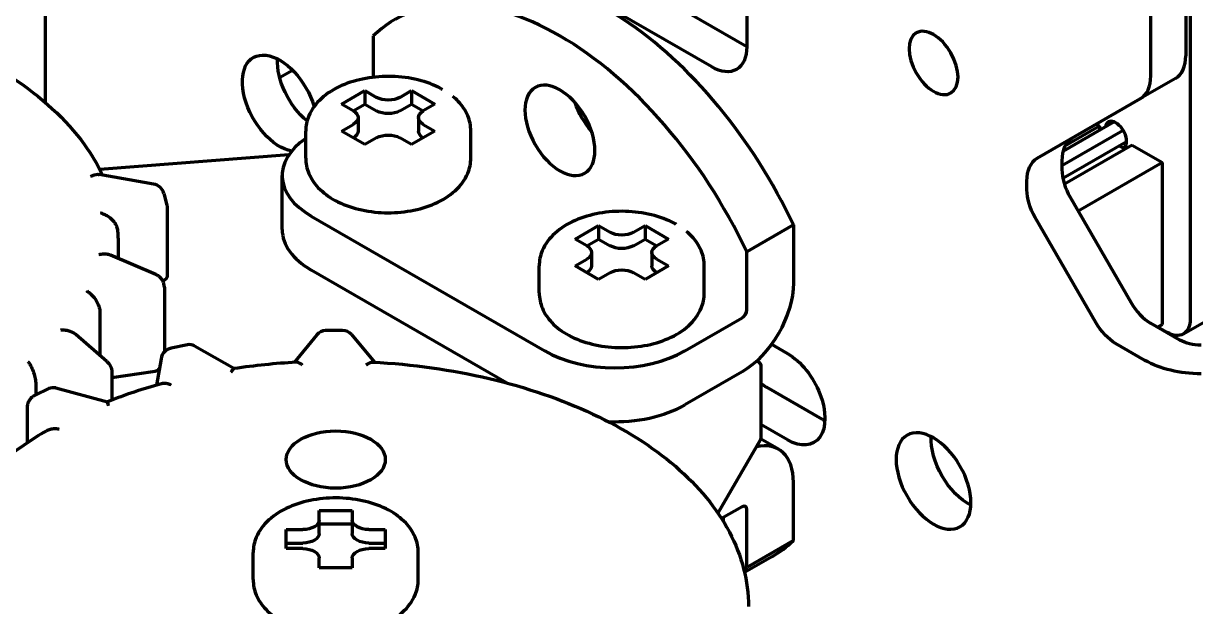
# Model space of a CAD drawing. Header units: millimetres. Extents: x 0 to 1189, y 0 to 841.
# Drawn here: x 623.66 to 659.15, y 342.44 to 360.09 of the extents above; entities that cross this region are included whole.
import ezdxf

# ---------------------------------------------------------------- set-up
doc = ezdxf.new("R2010")
doc.units = ezdxf.units.MM
doc.header["$LTSCALE"] = 0.75
doc.layers.add('Visible', color=7, linetype='Continuous', lineweight=70)

msp = doc.modelspace()

# ---------------------------------------------------------------- linework, layer by layer
at = {"layer": 'Visible', "extrusion": (0, 0.816497, 0.57735)}
for p, q in [((658.988, 371.965), (658.988, 351.145)), ((624.314, 369.697), (624.314, 357.705)), ((658.859, 363.656), (658.859, 359.115)), ((645.562, 359.387), (639.198, 363.061)), ((657.798, 358.503), (657.798, 363.043)), ((644.501, 358.775), (638.137, 362.449)), ((645.562, 361.836), (645.562, 359.387)), ((634.248, 359.713), (634.248, 358.461)), ((631.417, 358.451), (631.807, 358.676)), ((658.548, 358.428), (657.487, 357.816)), ((633.292, 357.65), (633.999, 358.058)), ((633.999, 358.058), (634.353, 357.854)), ((633.999, 358.058), (633.999, 357.65)), ((635.06, 357.854), (635.413, 358.058)), ((635.413, 358.058), (636.12, 357.65)), ((635.413, 358.058), (635.413, 357.65)), ((654.358, 356.009), (657.487, 357.816)), ((633.646, 357.446), (633.292, 357.65)), ((633.646, 357.446), (633.999, 357.65)), ((633.999, 357.65), (634.353, 357.446)), ((635.06, 357.446), (635.413, 357.65)), ((635.413, 357.65), (635.767, 357.446)), ((636.12, 357.65), (635.767, 357.446)), ((633.792, 357.241), (633.792, 356.833)), ((635.62, 357.241), (635.62, 356.833)), ((655.142, 356.224), (656.682, 357.113)), ((632.206, 356.017), (632.206, 356.833)), ((633.292, 356.833), (633.646, 357.037)), ((633.999, 356.425), (633.292, 356.833)), ((636.12, 356.833), (635.413, 356.425)), ((635.767, 357.037), (636.12, 356.833)), ((637.206, 356.017), (637.206, 356.833)), ((655.108, 355.796), (656.957, 356.863)), ((656.245, 356.983), (655.199, 356.379)), ((656.145, 357.041), (656.245, 356.983)), ((656.245, 356.983), (656.245, 356.861)), ((634.353, 356.629), (633.999, 356.425)), ((635.413, 356.425), (635.06, 356.629)), ((655.136, 355.404), (657.063, 356.517)), ((657.235, 356.412), (655.182, 355.226)), ((656.846, 356.391), (657.023, 356.289)), ((657.235, 356.412), (658.154, 355.881)), ((631.698, 356.114), (625.968, 355.673)), ((655.108, 355.935), (655.108, 355.669)), ((658.154, 355.881), (655.602, 354.407)), ((658.154, 350.982), (658.154, 355.881)), ((627.6, 355.23), (625.951, 355.521)), ((631.494, 353.853), (631.494, 355.486)), ((654.047, 355.057), (654.047, 355.322)), ((627.906, 354.948), (627.999, 354.596)), ((655.356, 354.833), (657.192, 351.652)), ((628.014, 354.484), (628.014, 352.443)), ((632.373, 354.261), (639.444, 350.179)), ((640.363, 353.567), (641.07, 353.975)), ((641.07, 353.975), (641.424, 353.771)), ((641.07, 353.975), (641.07, 353.567)), ((642.131, 353.771), (642.484, 353.975)), ((642.484, 353.975), (643.192, 353.567)), ((642.484, 353.975), (642.484, 353.567)), ((646.976, 353.998), (645.562, 353.182)), ((646.976, 353.998), (646.976, 352.241)), ((656.132, 351.04), (654.295, 354.221)), ((640.717, 353.363), (640.363, 353.567)), ((640.717, 353.363), (641.07, 353.567)), ((641.07, 353.567), (641.424, 353.363)), ((642.131, 353.363), (642.484, 353.567)), ((642.484, 353.567), (642.838, 353.363)), ((643.192, 353.567), (642.838, 353.363)), ((626.523, 353.465), (626.523, 352.984)), ((645.562, 351.425), (645.562, 353.182)), ((627.67, 352.49), (626.296, 353.082)), ((640.363, 352.751), (640.717, 352.955)), ((640.863, 353.159), (640.863, 352.751)), ((642.692, 353.159), (642.692, 352.751)), ((642.838, 352.955), (643.192, 352.751)), ((638.291, 349.211), (632.373, 352.628)), ((639.277, 351.934), (639.277, 352.751)), ((641.07, 352.342), (640.363, 352.751)), ((641.424, 352.547), (641.07, 352.342)), ((642.484, 352.342), (642.131, 352.547)), ((643.192, 352.751), (642.484, 352.342)), ((644.277, 351.934), (644.277, 352.751)), ((627.883, 352.3), (627.879, 352.298)), ((627.926, 352.109), (627.926, 350.147)), ((625.973, 351.348), (625.973, 350.045)), ((643.687, 350.179), (645.42, 351.18)), ((658.784, 350.693), (659.915, 351.346)), ((633.325, 350.795), (632.809, 350.794)), ((658.682, 350.506), (657.792, 351.019)), ((658.154, 350.982), (658.005, 350.896)), ((658.29, 350.742), (658.014, 350.901)), ((626.181, 349.864), (625.245, 350.679)), ((628.623, 350.365), (628.132, 350.262)), ((632.543, 350.668), (631.856, 349.833)), ((633.59, 350.672), (634.288, 349.838)), ((646.309, 350.382), (646.799, 350.099)), ((657.621, 349.893), (656.732, 350.407)), ((628.838, 350.332), (630.048, 349.646)), ((627.826, 349.945), (627.687, 349.142)), ((645.871, 349.884), (645.891, 349.872)), ((645.991, 349.698), (645.991, 347.576)), ((627.581, 349.547), (626.334, 349.361)), ((626.334, 349.538), (626.334, 348.695)), ((645.42, 349.547), (643.687, 348.546)), ((624.429, 349.038), (624.012, 348.839)), ((624.034, 349.143), (624.034, 348.85)), ((624.637, 349.058), (626.2, 348.642)), ((647.86, 348.099), (646.164, 349.078)), ((623.769, 348.462), (623.769, 347.396)), ((646.799, 347.486), (645.991, 347.953)), ((646.52, 347.206), (645.982, 347.517)), ((645.964, 347.476), (644.69, 345.268)), ((646.976, 344.442), (646.976, 346.199)), ((645.42, 345.464), (644.798, 345.105)), ((645.562, 343.626), (645.562, 345.383)), ((632.615, 345.061), (632.615, 345.35)), ((632.615, 345.35), (633.615, 345.35)), ((632.615, 344.653), (632.615, 345.061)), ((633.615, 345.35), (633.615, 345.061)), ((633.615, 345.061), (633.615, 344.653)), ((644.845, 345.132), (644.845, 345.031)), ((631.615, 344.195), (631.615, 344.772)), ((631.615, 344.772), (632.115, 344.772)), ((632.615, 344.941), (633.615, 344.941)), ((634.115, 344.772), (634.615, 344.772)), ((634.615, 344.772), (634.615, 344.195)), ((631.615, 344.364), (632.115, 344.364)), ((634.115, 344.364), (634.615, 344.364)), ((646.976, 344.442), (645.562, 343.626)), ((630.615, 343.259), (630.615, 344.075)), ((632.115, 344.195), (631.615, 344.195)), ((634.615, 344.195), (634.115, 344.195)), ((635.615, 343.259), (635.615, 344.075)), ((632.615, 343.618), (632.615, 343.906)), ((633.615, 343.618), (632.615, 343.618)), ((633.615, 343.906), (633.615, 343.618)), ((646.319, 343.947), (645.497, 343.472))]:
    msp.add_line(p, q, dxfattribs=at)
at = {"layer": 'Visible'}
for centre, radius, start, end in [((627.536, 354.852), 0.383, 14.3902, 80.3474), ((632.809, 350.45), 0.344, 89.9958, 140.6499), ((633.326, 350.452), 0.343, 39.8556, 90.2306), ((628.686, 350.064), 0.307, 60.462, 101.8358), ((628.209, 349.881), 0.389, 101.4103, 170.6037), ((633.074, 329.237), 20.632, 93.2308, 98.4593), ((624.559, 348.765), 0.303, 75.1101, 115.5785), ((632.141, 333.397), 16.363, 105.2522, 111.2907), ((629.62, 338.635), 10.535, 120.0668, 127.8697)]:
    msp.add_arc(centre, radius, start, end, dxfattribs=at)
at = {"layer": 'Visible', "extrusion": (-1e-16, 1e-16, -1)}
for centre, radius, start, end in [((-627.576, 354.483), 0.438, 165.1566, 179.9054), ((-622.016, 353.465), 4.508, 175.3779, 179.9981)]:
    msp.add_arc(centre, radius, start, end, dxfattribs=at)
at = {"layer": 'Visible', "extrusion": (-2e-16, 1e-16, -1)}
for centre, radius, start, end in [((-625.902, 349.533), 0.432, 130.183, 179.4362), ((-645.791, 347.576), 0.2, 180, 210)]:
    msp.add_arc(centre, radius, start, end, dxfattribs=at)
at = {"layer": 'Visible', "extrusion": (-3e-16, 0, -1)}
msp.add_arc((-645.791, 349.698), 0.2, 120, 180, dxfattribs=at)
at = {"layer": 'Visible'}
for centre, major_axis, start_param, end_param in [((641.319, 352.365), (-5, 8.66), 4.570492, 6.283185), ((639.905, 351.549), (-5, 8.66), 4.570492, 6.425082), ((657.798, 359.727), (-0.75, 1.299), 3.141593, 3.926991), ((656.737, 359.115), (-0.75, 1.299), 3.141593, 3.926991), ((656.74, 356.712), (-0.229, 0.396), 3.157837, 6.887666), ((634.494, 355.486), (3, 0), 2.438154, 3.926991), ((656.168, 355.322), (-0.75, 1.299), 0, 0.785398), ((655.956, 355.18), (-0.6, 1.039), 0.785398, 1.570796), ((634.494, 353.853), (-3, 0), 0, 0.785398), ((645.42, 351.343), (0.1, 0.173), 3.926991, 5.497787), ((657.792, 351.999), (-0.6, 1.039), 1.570796, 2.356194), ((641.565, 351.403), (-3, 0), 0.785398, 2.356194), ((641.565, 349.77), (3, 0), 4.644115, 5.497787), ((645.42, 345.301), (1.1, 1.905), -0.785398, 0.506407), ((645.42, 345.301), (0.1, 0.173), -0.785398, 0.785398), ((641.319, 352.607), (-5, 8.66), 3.141593, 3.28349), ((639.905, 351.791), (-5, 8.66), 3.264163, 3.28349)]:
    msp.add_ellipse(centre, major_axis=major_axis, ratio=0.57735, start_param=start_param, end_param=end_param, dxfattribs=at)
at = {"layer": 'Visible', "extrusion": (-1e-16, -2e-16, -1)}
msp.add_ellipse((651.218, 358.897), major_axis=(-0.525, 0.909), ratio=0.57735, dxfattribs=at)
at = {"layer": 'Visible', "extrusion": (-4e-16, -4e-16, -1)}
msp.add_ellipse((644.501, 359.999), major_axis=(-0.75, 1.299), ratio=0.57735, start_param=2.356194, end_param=3.926991, dxfattribs=at)
at = {"layer": 'Visible', "extrusion": (-3e-16, -2e-16, -1)}
for centre, major_axis, start_param, end_param in [((631.419, 357.672), (-0.8, 1.386), 3.601376, 8.239393), ((655.108, 354.71), (-0.75, 1.299), -0.785398, 0), ((659.318, 350.873), (2.4, 0), 1.570796, 2.356194)]:
    msp.add_ellipse(centre, major_axis=major_axis, ratio=0.57735, start_param=start_param, end_param=end_param, dxfattribs=at)
at = {"layer": 'Visible', "extrusion": (-4e-16, -3e-16, -1)}
msp.add_ellipse((632.48, 358.285), major_axis=(-0.8, 1.386), ratio=0.57735, start_param=4.134329, end_param=5.558483, dxfattribs=at)
at = {"layer": 'Visible', "extrusion": (-2e-16, -2e-16, -1)}
msp.add_ellipse((639.905, 356.856), major_axis=(-0.75, 1.299), ratio=0.57735, dxfattribs=at)
at = {"layer": 'Visible', "extrusion": (-1e-16, -2e-16, -1)}
for centre, major_axis, start_param, end_param in [((634.706, 358.058), (-0.5, 0), 3.926991, 5.497787), ((633.292, 357.241), (-0.5, 0), 2.356194, 3.926991), ((634.706, 357.65), (-0.5, 0), 3.926991, 5.497787), ((636.12, 357.241), (-0.5, 0), -0.785398, 0.785398), ((636.12, 356.833), (-0.5, 0), -0.785398, 0), ((634.706, 356.425), (-0.5, 0), 0.785398, 2.356194), ((641.777, 353.975), (-0.5, 0), 3.926991, 5.497787), ((641.777, 353.567), (-0.5, 0), 3.926991, 5.497787), ((641.777, 352.342), (-0.5, 0), 0.785398, 2.356194), ((646.799, 348.793), (-0.8, 1.386), 0.785398, 3.926991), ((646.164, 350.384), (-0.8, 1.386), 3.926991, 4.08028)]:
    msp.add_ellipse(centre, major_axis=major_axis, ratio=0.57735, start_param=start_param, end_param=end_param, dxfattribs=at)
at = {"layer": 'Visible', "extrusion": (-2e-16, 0, -1)}
msp.add_ellipse((641.319, 357.672), major_axis=(-0.75, 1.299), ratio=0.57735, start_param=4.372552, end_param=5.052226, dxfattribs=at)
at = {"layer": 'Visible', "extrusion": (-2e-16, -2e-16, -1)}
for centre, major_axis, start_param, end_param in [((633.292, 356.833), (-0.5, 0), 3.141593, 3.926991), ((658.29, 351.548), (-0.494, 0.855), 2.356194, 3.926991), ((656.732, 351.386), (-0.6, 1.039), 3.926991, 4.712389)]:
    msp.add_ellipse(centre, major_axis=major_axis, ratio=0.57735, start_param=start_param, end_param=end_param, dxfattribs=at)
at = {"layer": 'Visible', "extrusion": (-2e-16, -1e-16, -1)}
for centre, major_axis, start_param, end_param in [((654.895, 354.567), (-0.6, 1.039), 4.712389, 5.497787), ((627.506, 349.715), (-0.3, 0), 3.619751, 4.458687), ((647.86, 349.405), (-0.8, 1.386), 3.866295, 3.926991), ((632.115, 345.061), (0.5, 0), 0, 1.570796), ((632.115, 344.653), (0.5, 0), 0, 1.570796), ((634.115, 343.906), (0.5, 0), 3.141593, 4.712389)]:
    msp.add_ellipse(centre, major_axis=major_axis, ratio=0.57735, start_param=start_param, end_param=end_param, dxfattribs=at)
at = {"layer": 'Visible', "extrusion": (-1e-16, -1e-16, -1)}
for centre, major_axis, start_param, end_param in [((640.363, 353.159), (-0.5, 0), 2.356194, 3.926991), ((643.192, 353.159), (-0.5, 0), -0.785398, 0.785398), ((643.192, 352.751), (-0.5, 0), -0.785398, 0), ((659.318, 350.873), (0.9, 0), 1.570796, 2.356194), ((652.279, 346.854), (-0.8, 1.386), 3.866295, 5.558483)]:
    msp.add_ellipse(centre, major_axis=major_axis, ratio=0.57735, start_param=start_param, end_param=end_param, dxfattribs=at)
at = {"layer": 'Visible', "extrusion": (-1e-16, -3e-16, -1)}
msp.add_ellipse((640.363, 352.751), major_axis=(-0.5, 0), ratio=0.57735, start_param=3.141593, end_param=3.926991, dxfattribs=at)
at = {"layer": 'Visible', "extrusion": (-2e-16, -3e-16, -1)}
for centre, major_axis, start_param, end_param in [((627.714, 352.443), (-0.3, 0), 3.141593, 4.114377), ((634.115, 344.653), (0.5, 0), 1.570796, 3.141593)]:
    msp.add_ellipse(centre, major_axis=major_axis, ratio=0.57735, start_param=start_param, end_param=end_param, dxfattribs=at)
at = {"layer": 'Visible', "extrusion": (-3e-16, -1e-16, -1)}
msp.add_ellipse((645.42, 351.343), major_axis=(1.1, 1.905), ratio=0.57735, start_param=0.785398, end_param=2.356194, dxfattribs=at)
at = {"layer": 'Visible', "extrusion": (-5e-16, -3e-16, -1)}
msp.add_ellipse((651.218, 346.241), major_axis=(-0.8, 1.386), ratio=0.57735, dxfattribs=at)
at = {"layer": 'Visible'}
msp.add_ellipse((633.115, 346.892), major_axis=(1.5, 0), ratio=0.57735, dxfattribs=at)
at = {"layer": 'Visible', "extrusion": (-1e-16, -4e-16, -1)}
for centre, start_param, end_param in [((634.115, 345.061), 1.570796, 3.141593), ((632.115, 343.906), -1.570796, 0)]:
    msp.add_ellipse(centre, major_axis=(0.5, 0), ratio=0.57735, start_param=start_param, end_param=end_param, dxfattribs=at)
at = {"layer": 'Visible'}
for points, knots in [([(603.115, 357.116), (603.711, 357.749), (604.457, 358.321), (606.288, 359.371), (607.405, 359.828), (609.82, 360.51), (611.118, 360.735), (613.764, 360.933), (615.112, 360.907), (617.727, 360.607), (618.994, 360.333), (621.326, 359.56), (622.389, 359.06), (624.2, 357.875), (624.95, 357.189), (625.715, 356.134), (625.901, 355.823), (626.052, 355.503)], [2.068528, 2.068528, 2.068528, 2.068528, 2.359802, 2.359802, 2.686577, 2.686577, 3.012601, 3.012601, 3.337754, 3.337754, 3.663014, 3.663014, 3.989288, 3.989288, 4.315788, 4.315788, 4.445964, 4.445964, 4.445964, 4.445964]), ([(636.353, 358.092), (636.34, 358.1), (636.326, 358.108), (636.097, 358.232), (635.858, 358.32), (635.351, 358.444), (635.085, 358.479), (634.55, 358.494), (634.283, 358.474), (633.767, 358.382), (633.519, 358.309), (633.063, 358.108), (632.855, 357.98), (632.517, 357.672), (632.383, 357.496), (632.239, 357.148), (632.206, 356.991), (632.206, 356.833)], [4.721939, 4.721939, 4.721939, 4.721939, 4.744378, 4.744378, 5.097524, 5.097524, 5.449712, 5.449712, 5.798414, 5.798414, 6.149179, 6.149179, 6.503865, 6.503865, 6.834102, 6.834102, 7.068583, 7.068583, 7.068583, 7.068583]), ([(632.206, 356.017), (632.206, 355.857), (632.24, 355.697), (632.369, 355.391), (632.468, 355.247), (632.731, 354.967), (632.906, 354.84), (633.315, 354.618), (633.555, 354.529), (634.061, 354.406), (634.328, 354.371), (634.862, 354.356), (635.129, 354.376), (635.645, 354.468), (635.893, 354.541), (636.35, 354.742), (636.558, 354.87), (636.895, 355.177), (637.03, 355.354), (637.173, 355.701), (637.206, 355.859), (637.206, 356.017)], [0.785398, 0.785398, 0.785398, 0.785398, 1.022937, 1.022937, 1.284473, 1.284473, 1.602785, 1.602785, 1.955932, 1.955932, 2.30812, 2.30812, 2.656822, 2.656822, 3.007586, 3.007586, 3.362273, 3.362273, 3.692509, 3.692509, 3.926991, 3.926991, 3.926991, 3.926991]), ([(625.702, 355.465), (625.703, 355.466), (625.704, 355.466), (625.739, 355.485), (625.774, 355.499), (625.84, 355.519), (625.872, 355.524), (625.919, 355.525), (625.936, 355.523), (625.951, 355.521)], [-0.16942043, -0.16942043, -0.16942043, -0.16942043, -0.16905579, -0.16905579, -0.15495247, -0.15495247, -0.14106674, -0.14106674, -0.1333244, -0.1333244, -0.1333244, -0.1333244]), ([(643.424, 354.01), (643.411, 354.018), (643.397, 354.025), (643.169, 354.149), (642.929, 354.238), (642.422, 354.362), (642.156, 354.396), (641.622, 354.411), (641.354, 354.392), (640.838, 354.299), (640.59, 354.226), (640.134, 354.026), (639.926, 353.897), (639.588, 353.59), (639.454, 353.413), (639.31, 353.066), (639.277, 352.909), (639.277, 352.751)], [4.721939, 4.721939, 4.721939, 4.721939, 4.744378, 4.744378, 5.097524, 5.097524, 5.449712, 5.449712, 5.798414, 5.798414, 6.149179, 6.149179, 6.503865, 6.503865, 6.834102, 6.834102, 7.068583, 7.068583, 7.068583, 7.068583]), ([(625.948, 353.096), (625.949, 353.096), (625.95, 353.096), (625.994, 353.107), (626.037, 353.114), (626.121, 353.118), (626.161, 353.116), (626.234, 353.104), (626.266, 353.095), (626.296, 353.082)], [-0.16942043, -0.16942043, -0.16942043, -0.16942043, -0.16905579, -0.16905579, -0.15495247, -0.15495247, -0.14106673, -0.14106673, -0.12859849, -0.12859849, -0.12859849, -0.12859849]), ([(639.277, 351.934), (639.277, 351.774), (639.311, 351.615), (639.44, 351.309), (639.539, 351.164), (639.803, 350.885), (639.977, 350.757), (640.386, 350.536), (640.626, 350.447), (641.132, 350.323), (641.399, 350.288), (641.933, 350.274), (642.201, 350.293), (642.716, 350.385), (642.964, 350.458), (643.421, 350.659), (643.629, 350.787), (643.966, 351.095), (644.101, 351.272), (644.244, 351.619), (644.277, 351.776), (644.277, 351.934)], [0.785398, 0.785398, 0.785398, 0.785398, 1.022937, 1.022937, 1.284473, 1.284473, 1.602785, 1.602785, 1.955932, 1.955932, 2.30812, 2.30812, 2.656822, 2.656822, 3.007586, 3.007586, 3.362273, 3.362273, 3.692509, 3.692509, 3.926991, 3.926991, 3.926991, 3.926991]), ([(624.793, 350.817), (624.794, 350.818), (624.795, 350.818), (624.844, 350.819), (624.89, 350.817), (624.981, 350.804), (625.025, 350.793), (625.13, 350.757), (625.187, 350.726), (625.238, 350.684), (625.242, 350.682), (625.245, 350.679)], [-0.16942043, -0.16942043, -0.16942043, -0.16942043, -0.16905579, -0.16905579, -0.15495247, -0.15495247, -0.14106673, -0.14106673, -0.12015184, -0.12015184, -0.11867206, -0.11867206, -0.11867206, -0.11867206]), ([(629.952, 349.534), (629.953, 349.535), (629.953, 349.535), (629.965, 349.562), (629.977, 349.584), (630, 349.618), (630.012, 349.631), (630.028, 349.642), (630.034, 349.644), (630.039, 349.645)], [-0.00036465, -0.00036465, -0.00036465, -0.00036465, 0, 0, 0.01410331, 0.01410331, 0.02798905, 0.02798905, 0.03540798, 0.03540798, 0.03540798, 0.03540798]), ([(632.102, 349.754), (632.101, 349.755), (632.101, 349.755), (632.073, 349.778), (632.046, 349.796), (631.994, 349.822), (631.969, 349.831), (631.933, 349.837), (631.922, 349.837), (631.911, 349.836)], [-0.16942043, -0.16942043, -0.16942043, -0.16942043, -0.16905579, -0.16905579, -0.15495247, -0.15495247, -0.14106674, -0.14106674, -0.13436771, -0.13436771, -0.13436771, -0.13436771]), ([(634.045, 349.758), (634.046, 349.759), (634.047, 349.759), (634.074, 349.782), (634.1, 349.8), (634.152, 349.827), (634.177, 349.836), (634.212, 349.841), (634.223, 349.842), (634.234, 349.841)], [-0.00036465, -0.00036465, -0.00036465, -0.00036465, 0, 0, 0.01410331, 0.01410331, 0.02798905, 0.02798905, 0.03467086, 0.03467086, 0.03467086, 0.03467086]), ([(634.234, 349.841), (635.442, 349.777), (636.633, 349.61), (638.887, 349.08), (639.948, 348.717), (641.855, 347.821), (642.7, 347.288), (644.1, 346.085), (644.657, 345.415), (645.415, 343.978), (645.615, 343.211), (645.615, 342.442)], [4.803555, 4.803555, 4.803555, 4.803555, 5.099481, 5.099481, 5.395407, 5.395407, 5.691333, 5.691333, 5.987259, 5.987259, 6.283185, 6.283185, 6.283185, 6.283185]), ([(628.125, 349.151), (628.124, 349.152), (628.123, 349.152), (628.084, 349.168), (628.046, 349.18), (627.972, 349.194), (627.936, 349.196), (627.879, 349.192), (627.857, 349.189), (627.836, 349.183)], [-0.16942043, -0.16942043, -0.16942043, -0.16942043, -0.16905579, -0.16905579, -0.15495247, -0.15495247, -0.14106674, -0.14106674, -0.1318122, -0.1318122, -0.1318122, -0.1318122]), ([(624.012, 348.839), (623.987, 348.827), (623.962, 348.812), (623.914, 348.776), (623.891, 348.755), (623.849, 348.707), (623.83, 348.68), (623.8, 348.622), (623.788, 348.59), (623.773, 348.526), (623.769, 348.494), (623.769, 348.462)], [-0.8278931, -0.8278931, -0.8278931, -0.8278931, -0.6623145, -0.6623145, -0.4967359, -0.4967359, -0.3311573, -0.3311573, -0.1655786, -0.1655786, 0, 0, 0, 0]), ([(624.735, 347.809), (624.733, 347.809), (624.732, 347.81), (624.686, 347.817), (624.641, 347.82), (624.553, 347.818), (624.51, 347.812), (624.424, 347.792), (624.38, 347.775), (624.342, 347.752)], [-0.16942043, -0.16942043, -0.16942043, -0.16942043, -0.16905579, -0.16905579, -0.15495247, -0.15495247, -0.14106674, -0.14106674, -0.12508409, -0.12508409, -0.12508409, -0.12508409]), ([(635.615, 344.075), (635.615, 344.235), (635.581, 344.395), (635.453, 344.701), (635.354, 344.845), (635.09, 345.125), (634.916, 345.252), (634.506, 345.474), (634.267, 345.563), (633.76, 345.686), (633.494, 345.721), (632.959, 345.736), (632.692, 345.717), (632.176, 345.624), (631.928, 345.551), (631.472, 345.35), (631.264, 345.222), (630.926, 344.915), (630.792, 344.738), (630.648, 344.391), (630.615, 344.233), (630.615, 344.075)], [3.141593, 3.141593, 3.141593, 3.141593, 3.379131, 3.379131, 3.640667, 3.640667, 3.95898, 3.95898, 4.312126, 4.312126, 4.664314, 4.664314, 5.013016, 5.013016, 5.36378, 5.36378, 5.718467, 5.718467, 6.048703, 6.048703, 6.283185, 6.283185, 6.283185, 6.283185]), ([(630.615, 343.259), (630.615, 343.099), (630.649, 342.94), (630.778, 342.633), (630.877, 342.489), (631.141, 342.21), (631.315, 342.082), (631.724, 341.861), (631.964, 341.772), (632.47, 341.648), (632.737, 341.613), (633.271, 341.598), (633.539, 341.618), (634.054, 341.71), (634.302, 341.783), (634.759, 341.984), (634.967, 342.112), (635.304, 342.42), (635.439, 342.596), (635.582, 342.944), (635.615, 343.101), (635.615, 343.259)], [0, 0, 0, 0, 0.237538, 0.237538, 0.499074, 0.499074, 0.817387, 0.817387, 1.170534, 1.170534, 1.522722, 1.522722, 1.871423, 1.871423, 2.222188, 2.222188, 2.576874, 2.576874, 2.907111, 2.907111, 3.141593, 3.141593, 3.141593, 3.141593])]:
    msp.add_open_spline(points, degree=3, knots=knots, dxfattribs=at)
at = {"layer": 'Visible', "extrusion": (6.2736e-12, 3.6273e-12, -1)}
msp.add_open_spline([(637.206, 356.833), (637.206, 356.993), (637.172, 357.152), (637.044, 357.459), (636.945, 357.603), (636.776, 357.782), (636.722, 357.832), (636.665, 357.88)], degree=3, knots=[3.9269908, 3.9269908, 3.9269908, 3.9269908, 4.1645292, 4.1645292, 4.4260652, 4.4260652, 4.5365633, 4.5365633, 4.5365633, 4.5365633], dxfattribs=at)
at = {"layer": 'Visible', "extrusion": (5.6053e-12, 4.3885e-12, -1)}
msp.add_open_spline([(625.994, 354.356), (625.995, 354.356), (625.996, 354.355), (626.04, 354.343), (626.082, 354.327), (626.164, 354.287), (626.203, 354.264), (626.298, 354.196), (626.349, 354.149), (626.43, 354.048), (626.46, 353.998), (626.496, 353.906), (626.506, 353.867), (626.509, 353.828)], degree=3, knots=[-0.00036465, -0.00036465, -0.00036465, -0.00036465, 0, 0, 0.01410331, 0.01410331, 0.02798905, 0.02798905, 0.04890394, 0.04890394, 0.06727225, 0.06727225, 0.08121356, 0.08121356, 0.08121356, 0.08121356], dxfattribs=at)
at = {"layer": 'Visible', "extrusion": (-5.7109e-12, -3.3904e-12, -1)}
msp.add_open_spline([(644.277, 352.751), (644.277, 352.911), (644.243, 353.07), (644.115, 353.376), (644.016, 353.521), (643.847, 353.7), (643.793, 353.75), (643.736, 353.797)], degree=3, knots=[3.9269908, 3.9269908, 3.9269908, 3.9269908, 4.1645292, 4.1645292, 4.4260652, 4.4260652, 4.5365633, 4.5365633, 4.5365633, 4.5365633], dxfattribs=at)
at = {"layer": 'Visible', "extrusion": (4.4835e-12, 7.736e-13, -1)}
msp.add_open_spline([(627.926, 352.109), (627.926, 352.141), (627.922, 352.174), (627.906, 352.239), (627.894, 352.272), (627.862, 352.331), (627.842, 352.359), (627.798, 352.408), (627.774, 352.429), (627.723, 352.464), (627.696, 352.479), (627.67, 352.49)], degree=3, knots=[0, 0, 0, 0, 0.1695908, 0.1695908, 0.3391815, 0.3391815, 0.5087723, 0.5087723, 0.678363, 0.678363, 0.8479538, 0.8479538, 0.8479538, 0.8479538], dxfattribs=at)
at = {"layer": 'Visible', "extrusion": (-1.52232e-11, -8.3539e-12, -1)}
msp.add_open_spline([(625.574, 351.995), (625.575, 351.994), (625.575, 351.994), (625.609, 351.973), (625.642, 351.95), (625.706, 351.896), (625.736, 351.865), (625.809, 351.781), (625.849, 351.724), (625.911, 351.609), (625.935, 351.553), (625.966, 351.445), (625.973, 351.395), (625.973, 351.348)], degree=3, knots=[-0.00036465, -0.00036465, -0.00036465, -0.00036465, 0, 0, 0.01410331, 0.01410331, 0.02798905, 0.02798905, 0.04890394, 0.04890394, 0.06727225, 0.06727225, 0.08452789, 0.08452789, 0.08452789, 0.08452789], dxfattribs=at)
at = {"layer": 'Visible', "extrusion": (-1.1937e-11, -4.2187e-12, -1)}
msp.add_open_spline([(623.797, 349.854), (623.798, 349.853), (623.798, 349.853), (623.819, 349.827), (623.838, 349.798), (623.876, 349.734), (623.894, 349.698), (623.937, 349.603), (623.961, 349.539), (623.998, 349.415), (624.012, 349.355), (624.03, 349.242), (624.034, 349.19), (624.034, 349.143)], degree=3, knots=[-0.00036465, -0.00036465, -0.00036465, -0.00036465, 0, 0, 0.01410331, 0.01410331, 0.02798905, 0.02798905, 0.04890394, 0.04890394, 0.06727225, 0.06727225, 0.08452789, 0.08452789, 0.08452789, 0.08452789], dxfattribs=at)
at = {"layer": 'Visible', "extrusion": (1.71962e-11, 1.56186e-11, -1)}
msp.add_open_spline([(626.231, 348.525), (626.231, 348.526), (626.23, 348.527), (626.226, 348.554), (626.222, 348.577), (626.214, 348.613), (626.21, 348.626), (626.205, 348.639), (626.202, 348.642), (626.2, 348.642)], degree=3, knots=[-0.00036465, -0.00036465, -0.00036465, -0.00036465, 0, 0, 0.01410331, 0.01410331, 0.02798905, 0.02798905, 0.03709597, 0.03709597, 0.03709597, 0.03709597], dxfattribs=at)

doc.saveas('drawing.dxf')
